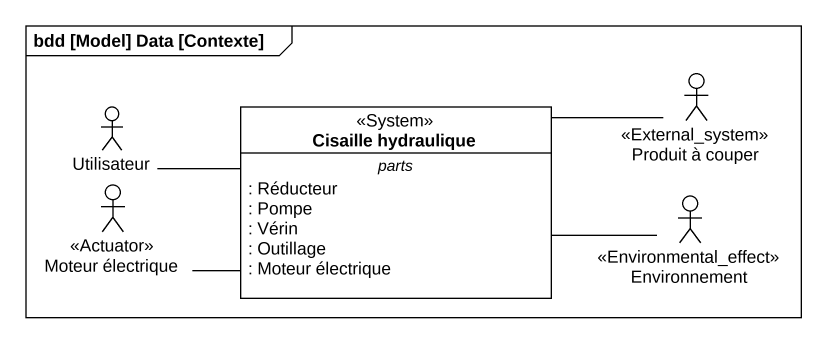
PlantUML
@startuml
mainframe bdd [Model] Data [Contexte]
allowmixing
hide circle
hide empty members
actor "Produit à couper" as Produit_à_couper <<External_system>>
actor Utilisateur
class "Cisaille hydraulique" as Cisaille_hydraulique <<System>> {
  -- parts --
  : Réducteur
  : Pompe
  : Vérin
  : Outillage
  : Moteur électrique
}
actor "Moteur électrique" as Moteur_électrique <<Actuator>>
actor Environnement <<Environmental_effect>>
Produit_à_couper -left- Cisaille_hydraulique
Utilisateur -right- Cisaille_hydraulique
Moteur_électrique -right- Cisaille_hydraulique
Environnement -left- Cisaille_hydraulique
@enduml
